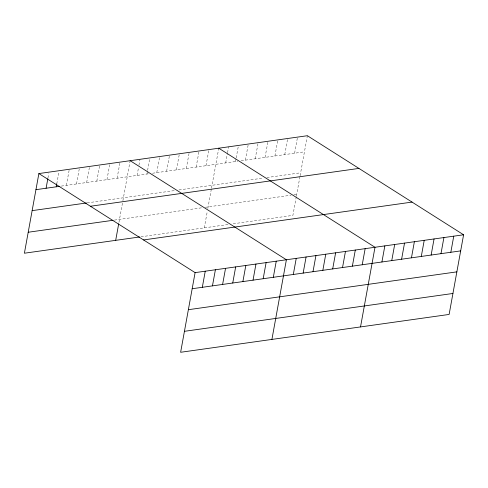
<?xml version="1.0" encoding="UTF-8"?>
<svg xmlns="http://www.w3.org/2000/svg" width="488" height="488" viewBox="0 0 488 488"><rect width="100%" height="100%" fill="white"/><g stroke="black" fill="none" stroke-linecap="round" stroke-linejoin="round"><path stroke-width="0.37" stroke-dasharray="2.44 1.83" d="M47.952 177.992L48.751 173.6M56.767 183.885L58.895 172.166M66.38 185.379L69.308 169.275M76.525 183.952L79.446 167.848M86.663 182.524L89.591 166.414M96.807 181.091L99.735 164.987M106.951 179.663L109.879 163.553M117.096 178.236L120.024 162.126M118.956 222.375L122.775 201.373M122.903 200.653L130.162 160.698M137.085 175.418L138.415 168.098M138.946 165.164L140.007 159.308M146.925 174.027L147.461 171.099M147.596 170.367L149.853 157.923M156.77 172.642L159.698 156.532M166.615 171.251L169.543 155.147M176.461 169.867L179.389 153.757M186.306 168.476L189.234 152.372M196.152 167.091L199.08 150.981M205.997 165.7L208.925 149.596M204.295 227.865L207.29 211.383M207.833 208.388L211.377 188.886M211.505 188.167L218.77 148.206M225.688 162.931L227.414 153.409M227.548 152.677L228.616 146.821M235.533 161.54L236.064 158.612M236.198 157.88L238.461 145.436M245.379 160.155L248.307 144.045M255.224 158.765L258.146 142.661M265.063 157.38L267.991 141.27M274.909 155.989L277.837 139.885M284.754 154.605L287.682 138.494M294.599 153.214L297.527 137.11M296.301 196.652L292.898 215.373L232.422 223.9M296.436 195.901L299.98 176.4M300.114 175.68L307.373 135.719M61.305 186.099L149.035 173.734M152.555 173.234L237.644 161.241M241.157 160.747L304.445 151.829M87.199 202.88L175.466 190.442M178.98 189.942L263.368 178.053M266.881 177.553L300.632 172.801M114.43 220.094L201.776 207.784M205.289 207.29L291.08 195.2M293.898 194.804L296.71 194.407M141.001 236.784L228.903 224.395"/><path stroke-width="0.73" d="M38.875 173.563L195.102 272.627L180.627 352.281L449.125 314.437L463.6 234.783L307.373 135.719L38.875 173.563L24.4 253.217L139.599 236.979M46.092 188.24L47.824 178.724M56.236 186.812L56.767 183.885M115.686 240.352L118.682 223.876M202.319 287.304L205.247 271.194M212.463 285.87L215.391 269.766M222.607 284.443L225.535 268.339M232.745 283.016L235.674 266.906M242.89 281.582L245.818 265.478M253.034 280.155L255.962 264.045M263.178 278.727L266.106 262.617M273.323 277.294L276.251 261.19M271.914 339.41L286.389 259.756L130.162 160.698M293.312 274.476L296.234 258.372M303.152 273.091L306.08 256.981M312.997 271.7L315.925 255.596M322.842 270.315L325.77 254.205M332.688 268.925L335.616 252.821M342.533 267.54L345.461 251.43M352.379 266.155L355.307 250.045M362.224 264.764L365.152 248.66M360.522 326.923L374.998 247.27L218.77 148.206M381.915 261.989L384.843 245.885M391.76 260.604L394.688 244.494M401.606 259.213L404.528 243.109M411.451 257.829L414.373 241.719M421.29 256.438L424.218 240.334M431.136 255.053L434.064 238.943M440.981 253.662L443.909 237.558M450.827 252.278L453.755 236.168M35.947 189.673L59.859 186.3M32.135 210.639L86.474 202.984M90.433 206.253L358.93 168.409M28.212 232.245L112.978 220.301M143.545 239.937L412.043 202.093M195.102 272.627L463.6 234.783M192.174 288.731L460.672 250.887M188.362 309.703L456.86 271.859M184.44 331.309L452.937 293.465"/></g></svg>
